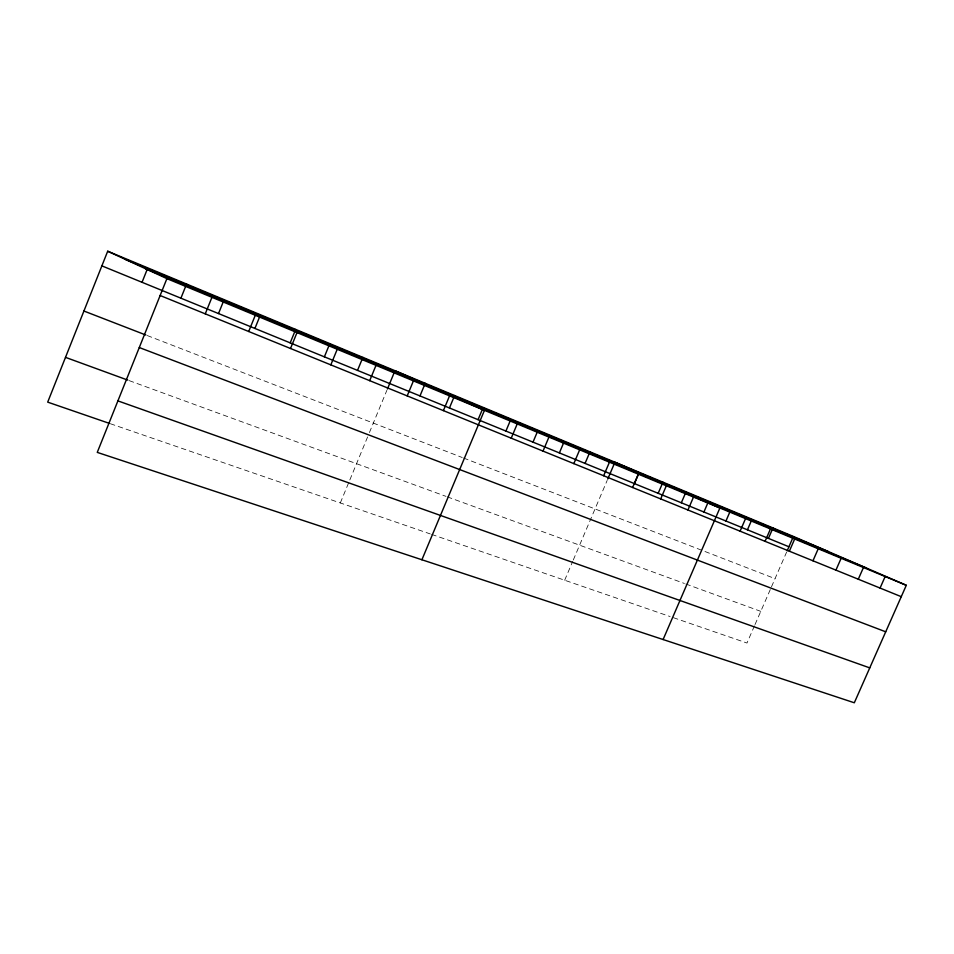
<?xml version="1.0" encoding="UTF-8"?>
<svg xmlns="http://www.w3.org/2000/svg" width="954" height="954" viewBox="0 0 954 954"><rect width="100%" height="100%" fill="white"/><g stroke="black" fill="none" stroke-linecap="round" stroke-linejoin="round"><path stroke-width="0.72" stroke-dasharray="4.77 3.58" d="M340.316 502.937L349.271 481.281M349.832 479.922L368.852 433.927M369.413 432.567L386.859 390.353M564.673 580.223L572.71 561.357M573.282 560.01L607.173 480.422M754.447 625.872L746.97 643.032L671.533 617.035M755.019 624.56L770.88 588.189M771.476 586.829L786.621 552.08M110.306 423.707L430.266 533.93M431.613 534.395L670.125 616.558M129.136 380.61L445.983 496.366M447.319 496.855L684.412 583.466M685.807 583.979L760.779 611.359M147.214 335.534L462.237 457.515M463.572 458.027L775.042 578.637"/><path stroke-width="1.43" d="M107.695 251.224L166.902 278.628L97.26 452.387L854.319 702.776L906.3 585.291L793.43 536.446L107.695 251.224L47.7 402.135L108.947 423.23M142.051 282.289L147.274 269.207M180.914 298.185L186.59 284.042M205.265 313.854L211.943 297.314M218.514 313.556L223.618 300.915M248.696 331.503L255.278 315.285M254.921 328.438L259.917 316.132M290.195 342.868L295.68 329.416M290.517 348.496L297.004 332.588M324.384 356.844L329.261 344.931M330.823 364.869L337.227 349.271M357.523 370.39L362.89 357.368M369.687 380.67L376.007 365.358M387.431 388.993L394.98 370.712L484.453 410.339L421.906 559.759M407.191 395.91L413.428 380.873M419.987 395.934L425.234 383.293M443.395 410.625L449.549 395.862M449.441 407.966L454.629 395.528M478.073 419.677L482.629 408.777M505.918 431.065L510.426 420.309M511.225 438.184L517.223 423.922M533.012 442.131L537.472 431.542M543.017 451.099L548.944 437.075M559.378 452.923L563.802 442.465M573.819 463.62L579.662 449.823M585.052 463.417L589.977 451.826M603.667 475.748L609.451 462.177M607.746 479.075L614.388 463.477M632.609 487.506L638.321 474.15M634.434 483.606L638.715 473.566M658.177 493.313L662.958 482.175M660.693 498.918L666.333 485.765M681.335 502.782L686.057 491.787M687.941 509.996L693.51 497.046M703.921 512.012L708.011 502.519M663.102 639.538L719.9 507.993L614.936 462.201M725.946 521.027L730.001 511.642M740.089 531.187L745.539 518.618M747.447 529.816L751.466 520.55M765.072 541.335L770.45 528.957M768.435 538.39L772.978 527.944M787.193 550.756L792.869 537.734M789.352 551.197L794.67 538.998M812.963 560.797L818.222 548.765M835.931 570.134L841.142 558.269M858.29 579.221L863.442 567.523M880.065 588.069L885.157 576.526M117.902 400.883L869.762 667.883M65.492 357.356L127.788 380.109M139.284 347.542L885.717 631.81M83.916 311.028L145.867 335.021M160.141 295.513L901.268 596.679M101.863 265.868L788.934 546.773M125.403 259.416L828.227 551.507M145.449 268.694L866.506 568.071M166.902 278.628L906.3 585.291"/></g></svg>
